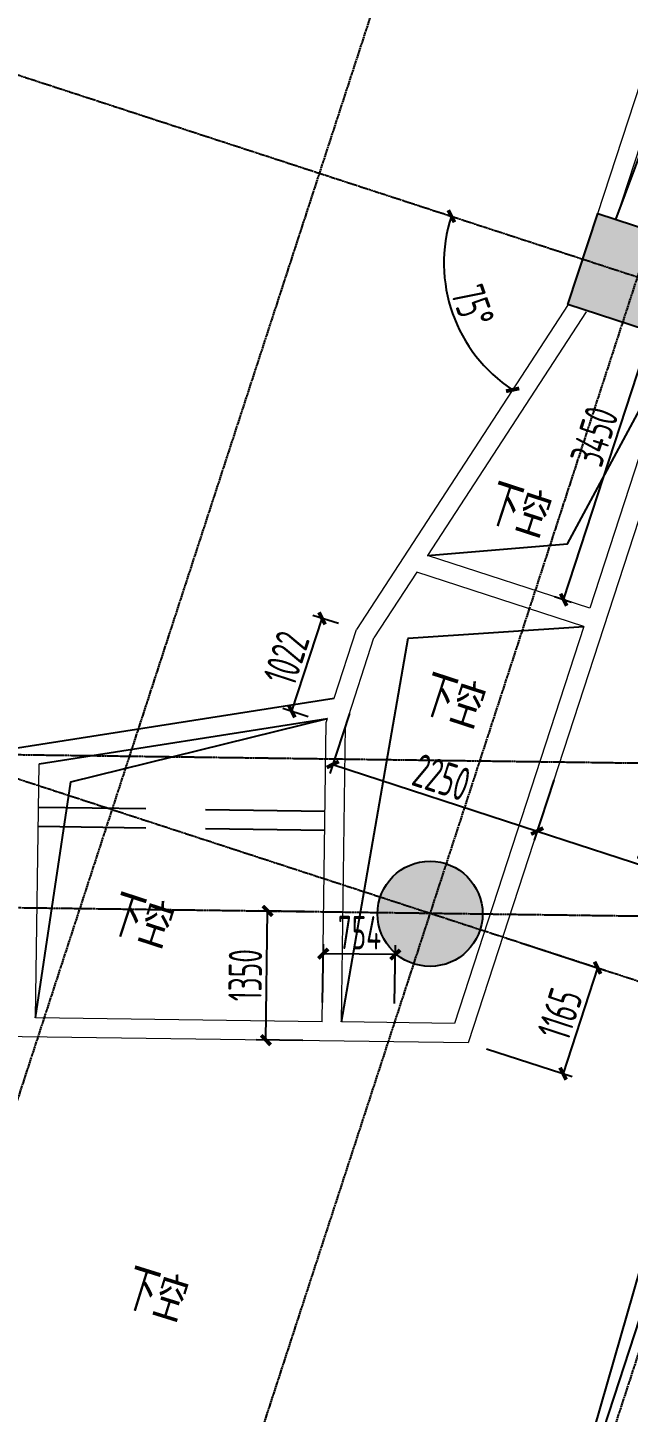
# Model space of a CAD drawing. Header units: millimetres. Extents: x 11515858 to 24947533, y -12764720 to -6305528.
# Drawn here: x 11854919 to 11861204, y -6355813 to -6341330 of the extents above; entities that cross this region are included whole.
import ezdxf
from ezdxf.enums import TextEntityAlignment as Align

# ---------------------------------------------------------------- set-up
doc = ezdxf.new("R2010")
doc.units = ezdxf.units.MM
doc.header["$LTSCALE"] = 10
for name, pattern in [('A2-RG-AXIS$0$CENTER', [2, 1.25, -0.25, 0.25, -0.25]), ('A2-RG-AXIS$0$DOTE', [2.42, 2, -0.2, 0.02, -0.2]), ('A2-RI-F3$0$HIDDEN', [0.375, 0.25, -0.125])]:
    doc.linetypes.add(name, pattern=pattern)
for name, color, linetype in [('A2-RB-F3$0$$34$A-DIMS-100', 1, 'Continuous'), ('A2-RB-F3$0$A-DIMS-100', 1, 'Continuous'), ('A2-RG-AXIS$0$A-GRID', 1, 'A2-RG-AXIS$0$CENTER'), ('A2-RI-F3$0$A-BEAM-PLAN-S', 2, 'Continuous'), ('A2-RI-F3$0$A-HOLE', 2, 'Continuous'), ('A2-RI-F3$0$A-SYMB-AREA', 4, 'Continuous'), ('A2-RI-F3$0$A-SYMB-NAME', 4, 'Continuous'), ('A2-RI-F3$0$A-SYMB-VOID', 35, 'Continuous'), ('A2-RS-F3$0$A-HATH-GRAY', 8, 'Continuous'), ('A2-RS-F3$0$A-WALL-CONC', 6, 'Continuous')]:
    doc.layers.add(name, color=color, linetype=linetype)
doc.layers.add('A2-RI-F3$0$A-WALL', color=7, linetype='Continuous', lineweight=5)
doc.styles.add('A2-RB-F3$0$$0$XD2008', font='hzs.shx', dxfattribs={"width": 0.7, "bigfont": 'hztxt.shx'})
doc.styles.add('A2-RB-F3$0$XD2008', font='hzs.shx', dxfattribs={"width": 0.7, "bigfont": 'hztxt.shx'})
doc.styles.add('A2-RI-F3$0$ECADI', font='hzs.shx', dxfattribs={"width": 0.7, "bigfont": 'hztxt.shx'})
doc.dimstyles.new('A2-RB-F3$0$$0$XD100$0', dxfattribs={"dimscale": 100, "dimtxt": 3.5, "dimasz": 1, "dimexe": 1, "dimexo": 2, "dimgap": 0.5, "dimtad": 1, "dimdec": 0, "dimdsep": 46, "dimtxsty": 'A2-RB-F3$0$$0$XD2008', "dimblk1": 'A2-RB-F3$0$$20$_ArchTick', "dimblk2": 'A2-RB-F3$0$$20$_ArchTick', "dimsah": 1, "dimcen": 2.5, "dimclrt": 4, "dimaunit": 1, "dimadec": 0, "dimazin": 0, "dimtfac": 1, "dimtdec": 0, "dimtix": 1, "dimtmove": 2, "dimatfit": 3, "dimfxl": 0, "dimtolj": 1, "dimtzin": 0, "dimarcsym": 0})
doc.dimstyles.new('A2-RB-F3$0$XD100', dxfattribs={"dimscale": 100, "dimtxt": 3.5, "dimasz": 1.5, "dimexe": 1, "dimexo": 2, "dimgap": 0.5, "dimtad": 1, "dimdec": 0, "dimdsep": 46, "dimtxsty": 'A2-RB-F3$0$XD2008', "dimcen": 2.5, "dimclrt": 4, "dimaunit": 1, "dimadec": 0, "dimazin": 0, "dimtfac": 1, "dimtdec": 0, "dimtix": 1, "dimtmove": 1, "dimatfit": 3, "dimfxl": 0, "dimtolj": 1, "dimtzin": 0, "dimarcsym": 0})
doc.dimstyles.new('A2-RB-F3$0$XD100$0', dxfattribs={"dimscale": 100, "dimtxt": 3.5, "dimasz": 1, "dimexe": 1, "dimexo": 2, "dimgap": 0.5, "dimtad": 1, "dimdec": 0, "dimdsep": 46, "dimtxsty": 'A2-RB-F3$0$XD2008', "dimblk1": 'A2-RB-F3$0$_ArchTick', "dimblk2": 'A2-RB-F3$0$_ArchTick', "dimsah": 1, "dimcen": 2.5, "dimclrt": 4, "dimaunit": 1, "dimadec": 0, "dimazin": 0, "dimtfac": 1, "dimtdec": 0, "dimtix": 1, "dimtmove": 1, "dimatfit": 3, "dimfxl": 0, "dimtolj": 1, "dimtzin": 0, "dimarcsym": 0})

# ---------------------------------------------------------------- blocks, each defined once
blk = doc.blocks.new('A2-RG-AXIS')
at = {"layer": 'A2-RG-AXIS$0$A-GRID', "linetype": 'A2-RG-AXIS$0$DOTE'}
for p, q in [((11866017.6, -6318162.5), (11852857, -6358539.7)), ((11869345.5, -6319247.1), (11856184.8, -6359624.4)), ((11872673.2, -6320331.8), (11859512.5, -6360709)), ((11836628.7, -6335895.9), (11874589.4, -6348268.9)), ((11834459.4, -6342551.3), (11872420.1, -6354924.3)), ((11835588.6, -6348674.9), (11872727, -6349175.1)), ((11835567, -6350274.8), (11872705.5, -6350774.9))]:
    blk.add_line(p, q, dxfattribs=at)
blk = doc.blocks.new('A2-RB-F3$0$_ArchTick')
at = {"color": 0, "linetype": 'ByBlock', "const_width": 0.4}
blk.add_lwpolyline([(-0.5, -0.5), (0.5, 0.5)], dxfattribs=at)
blk = doc.blocks.new('*D660')
at = {"layer": 'A2-RB-F3$0$A-DIMS-100', "color": 0, "lineweight": -2, "transparency": 16777216}
for p, q in [((11858285, -6348503), (11858080, -6349132)), ((11858111, -6349037), (11860250, -6349734)), ((11860424, -6349200), (11860219, -6349829))]:
    blk.add_line(p, q, dxfattribs=at)
at = {"layer": 'Defpoints', "color": 0, "transparency": 16777216}
for p in [(11858347, -6348313), (11860486, -6349010), (11860250, -6349734)]:
    blk.add_point(p, dxfattribs=at)
at = {"layer": 'A2-RB-F3$0$A-DIMS-100', "color": 0, "lineweight": -2, "transparency": 16777216, "xscale": 100, "yscale": 100, "zscale": 100}
for p, rotation in [((11858111, -6349037), 161.9470281787122), ((11860250, -6349734), 341.9470281787122)]:
    blk.add_blockref('A2-RB-F3$0$_ArchTick', p, dxfattribs=dict(at, rotation=rotation))
at = {"layer": 'A2-RB-F3$0$A-DIMS-100', "color": 4, "transparency": 16777216, "insert": (11859250, -6349171), "char_height": 350, "attachment_point": 5, "rotation": 341.947, "style": 'A2-RB-F3$0$XD2008'}
blk.add_mtext('\\A1;2250', dxfattribs=at)
blk = doc.blocks.new('*D661')
at = {"layer": 'A2-RB-F3$0$A-DIMS-100', "color": 0, "lineweight": -2, "transparency": 16777216}
for p, q in [((11860424, -6349200), (11860219, -6349829)), ((11860250, -6349734), (11862817, -6350571)), ((11862991, -6350037), (11862786, -6350666))]:
    blk.add_line(p, q, dxfattribs=at)
at = {"layer": 'Defpoints', "color": 0, "transparency": 16777216}
for p in [(11860486, -6349010), (11863053, -6349847), (11862817, -6350571)]:
    blk.add_point(p, dxfattribs=at)
at = {"layer": 'A2-RB-F3$0$A-DIMS-100', "color": 0, "lineweight": -2, "transparency": 16777216, "xscale": 100, "yscale": 100, "zscale": 100}
for p, rotation in [((11860250, -6349734), 161.9469883693022), ((11862817, -6350571), 341.9469883693022)]:
    blk.add_blockref('A2-RB-F3$0$_ArchTick', p, dxfattribs=dict(at, rotation=rotation))
at = {"layer": 'A2-RB-F3$0$A-DIMS-100', "color": 4, "transparency": 16777216, "insert": (11861603, -6349938), "char_height": 350, "attachment_point": 5, "rotation": 341.947, "style": 'A2-RB-F3$0$XD2008'}
blk.add_mtext('\\A1;2700', dxfattribs=at)
blk = doc.blocks.new('*D665')
at = {"layer": 'A2-RB-F3$0$A-DIMS-100', "color": 0, "lineweight": -2, "transparency": 16777216}
for p, q in [((11860080, -6350902), (11860977, -6351195)), ((11860882, -6351164), (11860521, -6352271)), ((11859719, -6352010), (11860616, -6352302))]:
    blk.add_line(p, q, dxfattribs=at)
at = {"layer": 'Defpoints', "color": 0, "transparency": 16777216}
for p in [(11859889, -6350840), (11859528, -6351948), (11860521, -6352271)]:
    blk.add_point(p, dxfattribs=at)
at = {"layer": 'A2-RB-F3$0$A-DIMS-100', "color": 0, "lineweight": -2, "transparency": 16777216, "xscale": 100, "yscale": 100, "zscale": 100}
for p, rotation in [((11860882, -6351164), 71.94704049332377), ((11860521, -6352271), 251.9470404933238)]:
    blk.add_blockref('A2-RB-F3$0$_ArchTick', p, dxfattribs=dict(at, rotation=rotation))
at = {"layer": 'A2-RB-F3$0$A-DIMS-100', "color": 4, "transparency": 16777216, "insert": (11860488, -6351648), "char_height": 350, "attachment_point": 5, "rotation": 71.947, "style": 'A2-RB-F3$0$XD2008'}
blk.add_mtext('\\A1;1165', dxfattribs=at)
blk = doc.blocks.new('*D667')
at = {"layer": 'A2-RB-F3$0$A-DIMS-100', "color": 0, "lineweight": -2, "transparency": 16777216}
for p, q in [((11860527, -6347314), (11861596, -6344034)), ((11861678, -6344061), (11861501, -6344003)), ((11860609, -6347341), (11860432, -6347283))]:
    blk.add_line(p, q, dxfattribs=at)
at = {"layer": 'Defpoints', "color": 0, "transparency": 16777216}
for p in [(11861596, -6344034), (11861869, -6344123), (11860799, -6347403)]:
    blk.add_point(p, dxfattribs=at)
at = {"layer": 'A2-RB-F3$0$A-DIMS-100', "color": 0, "lineweight": -2, "transparency": 16777216, "xscale": 100, "yscale": 100, "zscale": 100}
for p, rotation in [((11861596, -6344034), 71.94700741491974), ((11860527, -6347314), 251.9470074149197)]:
    blk.add_blockref('A2-RB-F3$0$_ArchTick', p, dxfattribs=dict(at, rotation=rotation))
at = {"layer": 'A2-RB-F3$0$A-DIMS-100', "color": 4, "transparency": 16777216, "insert": (11860848, -6345604), "char_height": 350, "attachment_point": 5, "rotation": 71.947, "style": 'A2-RB-F3$0$XD2008'}
blk.add_mtext('\\A1;3450', dxfattribs=at)
blk = doc.blocks.new('*D989')
at = {"layer": 'A2-RB-F3$0$A-DIMS-100', "color": 0, "lineweight": -2, "transparency": 16777216}
for p, q in [((11857817, -6350574), (11857329, -6350568)), ((11857411, -6351920), (11857429, -6350569)), ((11857799, -6351925), (11857311, -6351918))]:
    blk.add_line(p, q, dxfattribs=at)
at = {"layer": 'Defpoints', "color": 0, "transparency": 16777216}
for p in [(11857429, -6350569), (11858017, -6350577), (11857999, -6351927)]:
    blk.add_point(p, dxfattribs=at)
at = {"layer": 'A2-RB-F3$0$A-DIMS-100', "color": 0, "lineweight": -2, "transparency": 16777216, "xscale": 100, "yscale": 100, "zscale": 100}
for p, rotation in [((11857429, -6350569), 89.2299645652371), ((11857411, -6351920), 269.2299645652371)]:
    blk.add_blockref('A2-RB-F3$0$_ArchTick', p, dxfattribs=dict(at, rotation=rotation))
at = {"layer": 'A2-RB-F3$0$A-DIMS-100', "color": 4, "transparency": 16777216, "insert": (11857195, -6351241), "char_height": 350, "attachment_point": 5, "rotation": 89.23, "style": 'A2-RB-F3$0$XD2008'}
blk.add_mtext('\\A1;1350', dxfattribs=at)
blk = doc.blocks.new('*D991')
at = {"layer": 'A2-RB-F3$0$A-DIMS-100', "color": 0, "lineweight": -2, "transparency": 16777216}
for p, q in [((11857682, -6348481), (11857999, -6347509)), ((11858170, -6347564), (11857904, -6347478)), ((11857853, -6348537), (11857587, -6348450))]:
    blk.add_line(p, q, dxfattribs=at)
at = {"layer": 'Defpoints', "color": 0, "transparency": 16777216}
for p in [(11857999, -6347509), (11858360, -6347626), (11858043, -6348598)]:
    blk.add_point(p, dxfattribs=at)
at = {"layer": 'A2-RB-F3$0$A-DIMS-100', "color": 0, "lineweight": -2, "transparency": 16777216, "xscale": 100, "yscale": 100, "zscale": 100}
for p, rotation in [((11857999, -6347509), 71.95500459014507), ((11857682, -6348481), 251.9550045901451)]:
    blk.add_blockref('A2-RB-F3$0$_ArchTick', p, dxfattribs=dict(at, rotation=rotation))
at = {"layer": 'A2-RB-F3$0$A-DIMS-100', "color": 4, "transparency": 16777216, "insert": (11857626, -6347925), "char_height": 350, "attachment_point": 5, "rotation": 71.955, "style": 'A2-RB-F3$0$XD2008'}
blk.add_mtext('\\A1;1022', dxfattribs=at)
blk = doc.blocks.new('*D999')
at = {"layer": 'A2-RB-F3$0$A-DIMS-100', "color": 0, "lineweight": -2, "transparency": 16777216}
blk.add_arc((11860855, -6343792), 1581, 161.9468, 236.9471, dxfattribs=at)
at = {"layer": 'Defpoints', "color": 0, "transparency": 16777216}
for p in [(11836629, -6335896), (11859286, -6343984), (11860573, -6344226), (11858360, -6347626), (11874589, -6348269)]:
    blk.add_point(p, dxfattribs=at)
at = {"layer": 'A2-RB-F3$0$A-DIMS-100', "color": 0, "lineweight": -2, "transparency": 16777216, "xscale": 100, "yscale": 100, "zscale": 100}
for p, rotation in [((11859352, -6343302), 71.94679980163178), ((11859993, -6345118), 326.9471125376343)]:
    blk.add_blockref('A2-RB-F3$0$_ArchTick', p, dxfattribs=dict(at, rotation=rotation))
at = {"layer": 'A2-RB-F3$0$A-DIMS-100', "color": 4, "transparency": 16777216, "insert": (11859576, -6344244), "char_height": 350, "attachment_point": 5, "rotation": 289.447, "style": 'A2-RB-F3$0$XD2008'}
blk.add_mtext('\\A1;75°', dxfattribs=at)
blk = doc.blocks.new('A2-RB-F3$0$$20$_ArchTick')
at = {"color": 0, "linetype": 'ByBlock', "const_width": 0.4}
blk.add_lwpolyline([(-0.5, -0.5), (0.5, 0.5)], dxfattribs=at)
blk = doc.blocks.new('*D1000')
at = {"layer": 'A2-RB-F3$0$$34$A-DIMS-100', "color": 0, "lineweight": -2, "transparency": 16777216}
blk.add_arc((11854397, -6348928), 5197, 179.2284, 188.9089, dxfattribs=at)
at = {"layer": 'Defpoints', "color": 0, "transparency": 16777216}
for p in [(11858126, -6348344), (11835589, -6348675), (11849205, -6349151), (11872727, -6349175), (11843468, -6350641)]:
    blk.add_point(p, dxfattribs=at)
at = {"layer": 'A2-RB-F3$0$$34$A-DIMS-100', "color": 0, "lineweight": -2, "transparency": 16777216, "xscale": 100, "yscale": 100, "zscale": 100}
for p, rotation in [((11849201, -6348858), 89.22837534610186), ((11849263, -6349733), 278.9089247423358)]:
    blk.add_blockref('A2-RB-F3$0$$20$_ArchTick', p, dxfattribs=dict(at, rotation=rotation))
at = {"layer": 'A2-RB-F3$0$$34$A-DIMS-100', "color": 4, "transparency": 16777216, "insert": (11849471, -6349279), "char_height": 350, "attachment_point": 5, "rotation": 274.0687, "style": 'A2-RB-F3$0$$0$XD2008'}
blk.add_mtext('\\A1;9°40\'50"', dxfattribs=at)
blk = doc.blocks.new('*D1002')
at = {"layer": 'A2-RB-F3$0$A-DIMS-100', "color": 0, "lineweight": -2, "transparency": 16777216}
for p, q in [((11858004, -6351527), (11858013, -6350916)), ((11858765, -6351026), (11858011, -6351016)), ((11858758, -6351538), (11858767, -6350926))]:
    blk.add_line(p, q, dxfattribs=at)
at = {"layer": 'Defpoints', "color": 0, "transparency": 16777216}
for p in [(11858011, -6351016), (11858002, -6351727), (11858755, -6351738)]:
    blk.add_point(p, dxfattribs=at)
at = {"layer": 'A2-RB-F3$0$A-DIMS-100', "color": 0, "lineweight": -2, "transparency": 16777216, "xscale": 100, "yscale": 100, "zscale": 100}
for p, rotation in [((11858011, -6351016), 179.209669755354), ((11858765, -6351026), 359.209669755354)]:
    blk.add_blockref('A2-RB-F3$0$_ArchTick', p, dxfattribs=dict(at, rotation=rotation))
at = {"layer": 'A2-RB-F3$0$A-DIMS-100', "color": 4, "transparency": 16777216, "insert": (11858391, -6350796), "char_height": 350, "attachment_point": 5, "rotation": 359.2097, "style": 'A2-RB-F3$0$XD2008'}
blk.add_mtext('\\A1;754', dxfattribs=at)
blk = doc.blocks.new('A2-RI-F3$0$5erhfh')
at = {"layer": 'A2-RI-F3$0$A-SYMB-AREA', "style": 'A2-RI-F3$0$ECADI', "width": 0.7}
blk.add_attdef('340M2', text='', height=2.5, dxfattribs=at).set_placement((0, 1.25), align=Align.MIDDLE_LEFT)
at = {"layer": 'A2-RI-F3$0$A-SYMB-NAME', "style": 'A2-RI-F3$0$ECADI', "width": 0.7}
blk.add_attdef('CHINESENAME', (-12.29, 3.09), '', height=4.5, dxfattribs=at)
blk = doc.blocks.new('A2-RI-F3')
at = {"layer": 'A2-RI-F3$0$A-BEAM-PLAN-S'}
blk.add_line((11860387.3, -6357702.4), (11862330.5, -6351740.8), dxfattribs=at)
at = {"layer": 'A2-RI-F3$0$A-HOLE', "linetype": 'A2-RI-F3$0$HIDDEN', "ltscale": 500}
for p, q in [((11858030.9, -6349527.5), (11855031.2, -6349487.4)), ((11858028.3, -6349727.5), (11855028.5, -6349687.4))]:
    blk.add_line(p, q, dxfattribs=at)
at = {"layer": 'A2-RI-F3$0$A-SYMB-VOID'}
for points in [[(11867625.9, -6326782.3), (11868507.3, -6329358.6), (11860360.5, -6357664.8)], [(11861072.9, -6343337.7), (11862990.4, -6338196.1), (11863882.3, -6337943)], [(11859103.8, -6346850.6), (11860565.6, -6346729), (11861713, -6344598.4)], [(11858201.5, -6351730.3), (11858899, -6347717.4), (11860737.5, -6347593.4)], [(11855001.8, -6351687.5), (11855370.5, -6349219.6), (11858056.9, -6348557)]]:
    blk.add_lwpolyline(points, dxfattribs=at)
at = {"layer": 'A2-RI-F3$0$A-WALL'}
for p, q in [((11866758.7, -6329766.4), (11859528.4, -6351948)), ((11865124.9, -6334133.2), (11860799.4, -6347403.3)), ((11862742.2, -6337571.1), (11860882.7, -6343275.7)), ((11862932.3, -6337633.1), (11861072.9, -6343337.7)), ((11860572.8, -6344226.5), (11858360.1, -6347626.7)), ((11860762.4, -6344301.9), (11859103.8, -6346850.6)), ((11860799.4, -6347403.3), (11859103.8, -6346850.6)), ((11858990.8, -6347024.1), (11858542.1, -6347713.7)), ((11860737.5, -6347593.4), (11858990.8, -6347024.1)), ((11858126.4, -6348343.7), (11858360.1, -6347626.7)), ((11860737.5, -6347593.4), (11859383.9, -6351746.1)), ((11858242.9, -6348631.5), (11858542.1, -6347713.7)), ((11858001.6, -6351727.3), (11858043.3, -6348598.5)), ((11858043.3, -6348598.5), (11858056.9, -6348557)), ((11858201.5, -6351729.9), (11858242.9, -6348631.5)), ((11855001.8, -6351687.5), (11855037.3, -6349030.3)), ((11858001.6, -6351727.6), (11855001.8, -6351687.5)), ((11859383.9, -6351746.1), (11858201.5, -6351730.3)), ((11859528.4, -6351948), (11846288, -6351771))]:
    blk.add_line(p, q, dxfattribs=at)
at = {"layer": 'A2-RI-F3$0$A-WALL', "lineweight": 25}
for p, q in [((11843467.9, -6350641.4), (11858126.4, -6348343.7)), ((11855037.3, -6349030.3), (11858056.9, -6348557))]:
    blk.add_line(p, q, dxfattribs=at)
at = {"linetype": 'A2-RI-F3$0$HIDDEN', "ltscale": 3}
blk.add_blockref('A2-RG-AXIS', (0, 0), dxfattribs=at)
ref = blk.add_blockref('A2-RI-F3$0$5erhfh', (11856976.5, -6355367.2), dxfattribs=dict(xscale=99.99999999972489, yscale=99.99999999972489, zscale=99.99999999972489, rotation=342.7000000001773))
ref.add_attrib('CHINESENAME', '下空', (11855894.7, -6354706.9), dxfattribs={"layer": 'A2-RI-F3$0$A-SYMB-NAME', "height": 450, "rotation": 342.7, "style": 'A2-RI-F3$0$ECADI', "width": 0.7})
at = {"layer": 'A2-RI-F3$0$A-SYMB-VOID'}
ref = blk.add_blockref('A2-RI-F3$0$5erhfh', (11860765.1, -6347171), dxfattribs=dict(at, xscale=100.0000000008531, yscale=100.0000000008531, zscale=100.0000000008531, rotation=341.9467459263064))
ref.add_attrib('CHINESENAME', '下空', (11859692.1, -6346496.5), dxfattribs={"layer": 'A2-RI-F3$0$A-SYMB-NAME', "height": 450, "rotation": 341.94675, "style": 'A2-RI-F3$0$ECADI', "width": 0.7})
ref = blk.add_blockref('A2-RI-F3$0$5erhfh', (11860076.4, -6349168.5), dxfattribs=dict(at, xscale=100.0000000008531, yscale=100.0000000008531, zscale=100.0000000008531, rotation=341.9467459263064))
ref.add_attrib('CHINESENAME', '下空', (11859003.4, -6348494), dxfattribs={"layer": 'A2-RI-F3$0$A-SYMB-NAME', "height": 450, "rotation": 341.94675, "style": 'A2-RI-F3$0$ECADI', "width": 0.7})
ref = blk.add_blockref('A2-RI-F3$0$5erhfh', (11856815.3, -6351466.2), dxfattribs=dict(at, xscale=100.000000000853, yscale=100.000000000853, zscale=100.000000000853, rotation=341.9467459263064))
ref.add_attrib('CHINESENAME', '下空', (11855742.3, -6350791.8), dxfattribs={"layer": 'A2-RI-F3$0$A-SYMB-NAME', "height": 450, "rotation": 341.94675, "style": 'A2-RI-F3$0$ECADI', "width": 0.7})
blk = doc.blocks.new('A2-RS-F3')
at = {"layer": 'A2-RS-F3$0$A-HATH-GRAY'}
blk.add_hatch(color=256, dxfattribs=at).paths.add_polyline_path([(11860883, -6343275), (11862024, -6343648), (11861713, -6344598), (11860572, -6344225)])
h = blk.add_hatch(color=256, dxfattribs=at)
edge = h.paths.add_edge_path()
edge.add_arc((11859129, -6350599), 550, 0, 360)
at = {"layer": 'A2-RS-F3$0$A-WALL-CONC'}
blk.add_lwpolyline([(11860883, -6343275), (11862024, -6343648), (11861713, -6344598), (11860572, -6344225), (11860883, -6343275)], dxfattribs=at)
blk.add_circle((11859129, -6350599), 550, dxfattribs=at)
blk = doc.blocks.new('A2-RB-F3')
at = {"layer": 'A2-RB-F3$0$$34$A-DIMS-100'}
dim = blk.add_angular_dim_2l(base=(11849205.03162, -6349150.84824), line1=((11843467.94353, -6350641.44656), (11858126.40803, -6348343.65294)), line2=((11835588.55433, -6348674.89569), (11872727.02249, -6349175.08419)), dimstyle='A2-RB-F3$0$$0$XD100$0', override={"dimadec": 4}, dxfattribs=at)
dim.commit()
dim.dimension.update_dxf_attribs({"geometry": '*D1000', "text_midpoint": (11849471.0408, -6349278.62273)})
at = {"layer": 'A2-RB-F3$0$A-DIMS-100'}
dim = blk.add_angular_dim_2l(base=(11859285.6, -6343983.5), line1=((11836628.7, -6335895.7), (11874589.4, -6348268.9)), line2=((11860573.1, -6344225.9), (11858360.5, -6347626.1)), dimstyle='A2-RB-F3$0$XD100', override={"dimasz": 1, "dimblk1": 'A2-RB-F3$0$_ArchTick', "dimblk2": 'A2-RB-F3$0$_ArchTick', "dimsah": 1}, dxfattribs=at)
dim.commit()
dim.dimension.update_dxf_attribs({"geometry": '*D999', "text_midpoint": (11859576.4, -6344243.8)})
for p1, p2, distance, picture, middle in [((11860799.4, -6347402.9), (11861868.6, -6344122.6), 286.5, '*D667', (11860847.6, -6345604.3)), ((11858043.3, -6348598.5), (11858360, -6347626.4), 380.1, '*D991', (11857626.4, -6347925)), ((11858346.8, -6348313), (11860486, -6349010.2), -761.1, '*D660', (11859250.3, -6349171.3)), ((11860486, -6349010.2), (11863053.1, -6349846.9), -761.1, '*D661', (11861603.4, -6349938.3)), ((11857998.8, -6351927.4), (11858016.9, -6350577.1), 587.9, '*D989', (11857195, -6351241.3)), ((11858755.4, -6351737.7), (11858001.6, -6351727.3), -711.3, '*D1002', (11858391.4, -6350796.3)), ((11859889.4, -6350840), (11859528.4, -6351947.7), 1044.2, '*D665', (11860487.8, -6351647.7))]:
    dim = blk.add_aligned_dim(p1=p1, p2=p2, distance=distance, dimstyle='A2-RB-F3$0$XD100$0', dxfattribs=at)
    dim.commit()
    dim.dimension.update_dxf_attribs({"geometry": picture, "text_midpoint": middle})

msp = doc.modelspace()

# ---------------------------------------------------------------- block references
for name in ['A2-RB-F3', 'A2-RI-F3', 'A2-RG-AXIS', 'A2-RS-F3']:
    msp.add_blockref(name, (0, 0))

doc.saveas('drawing.dxf')
